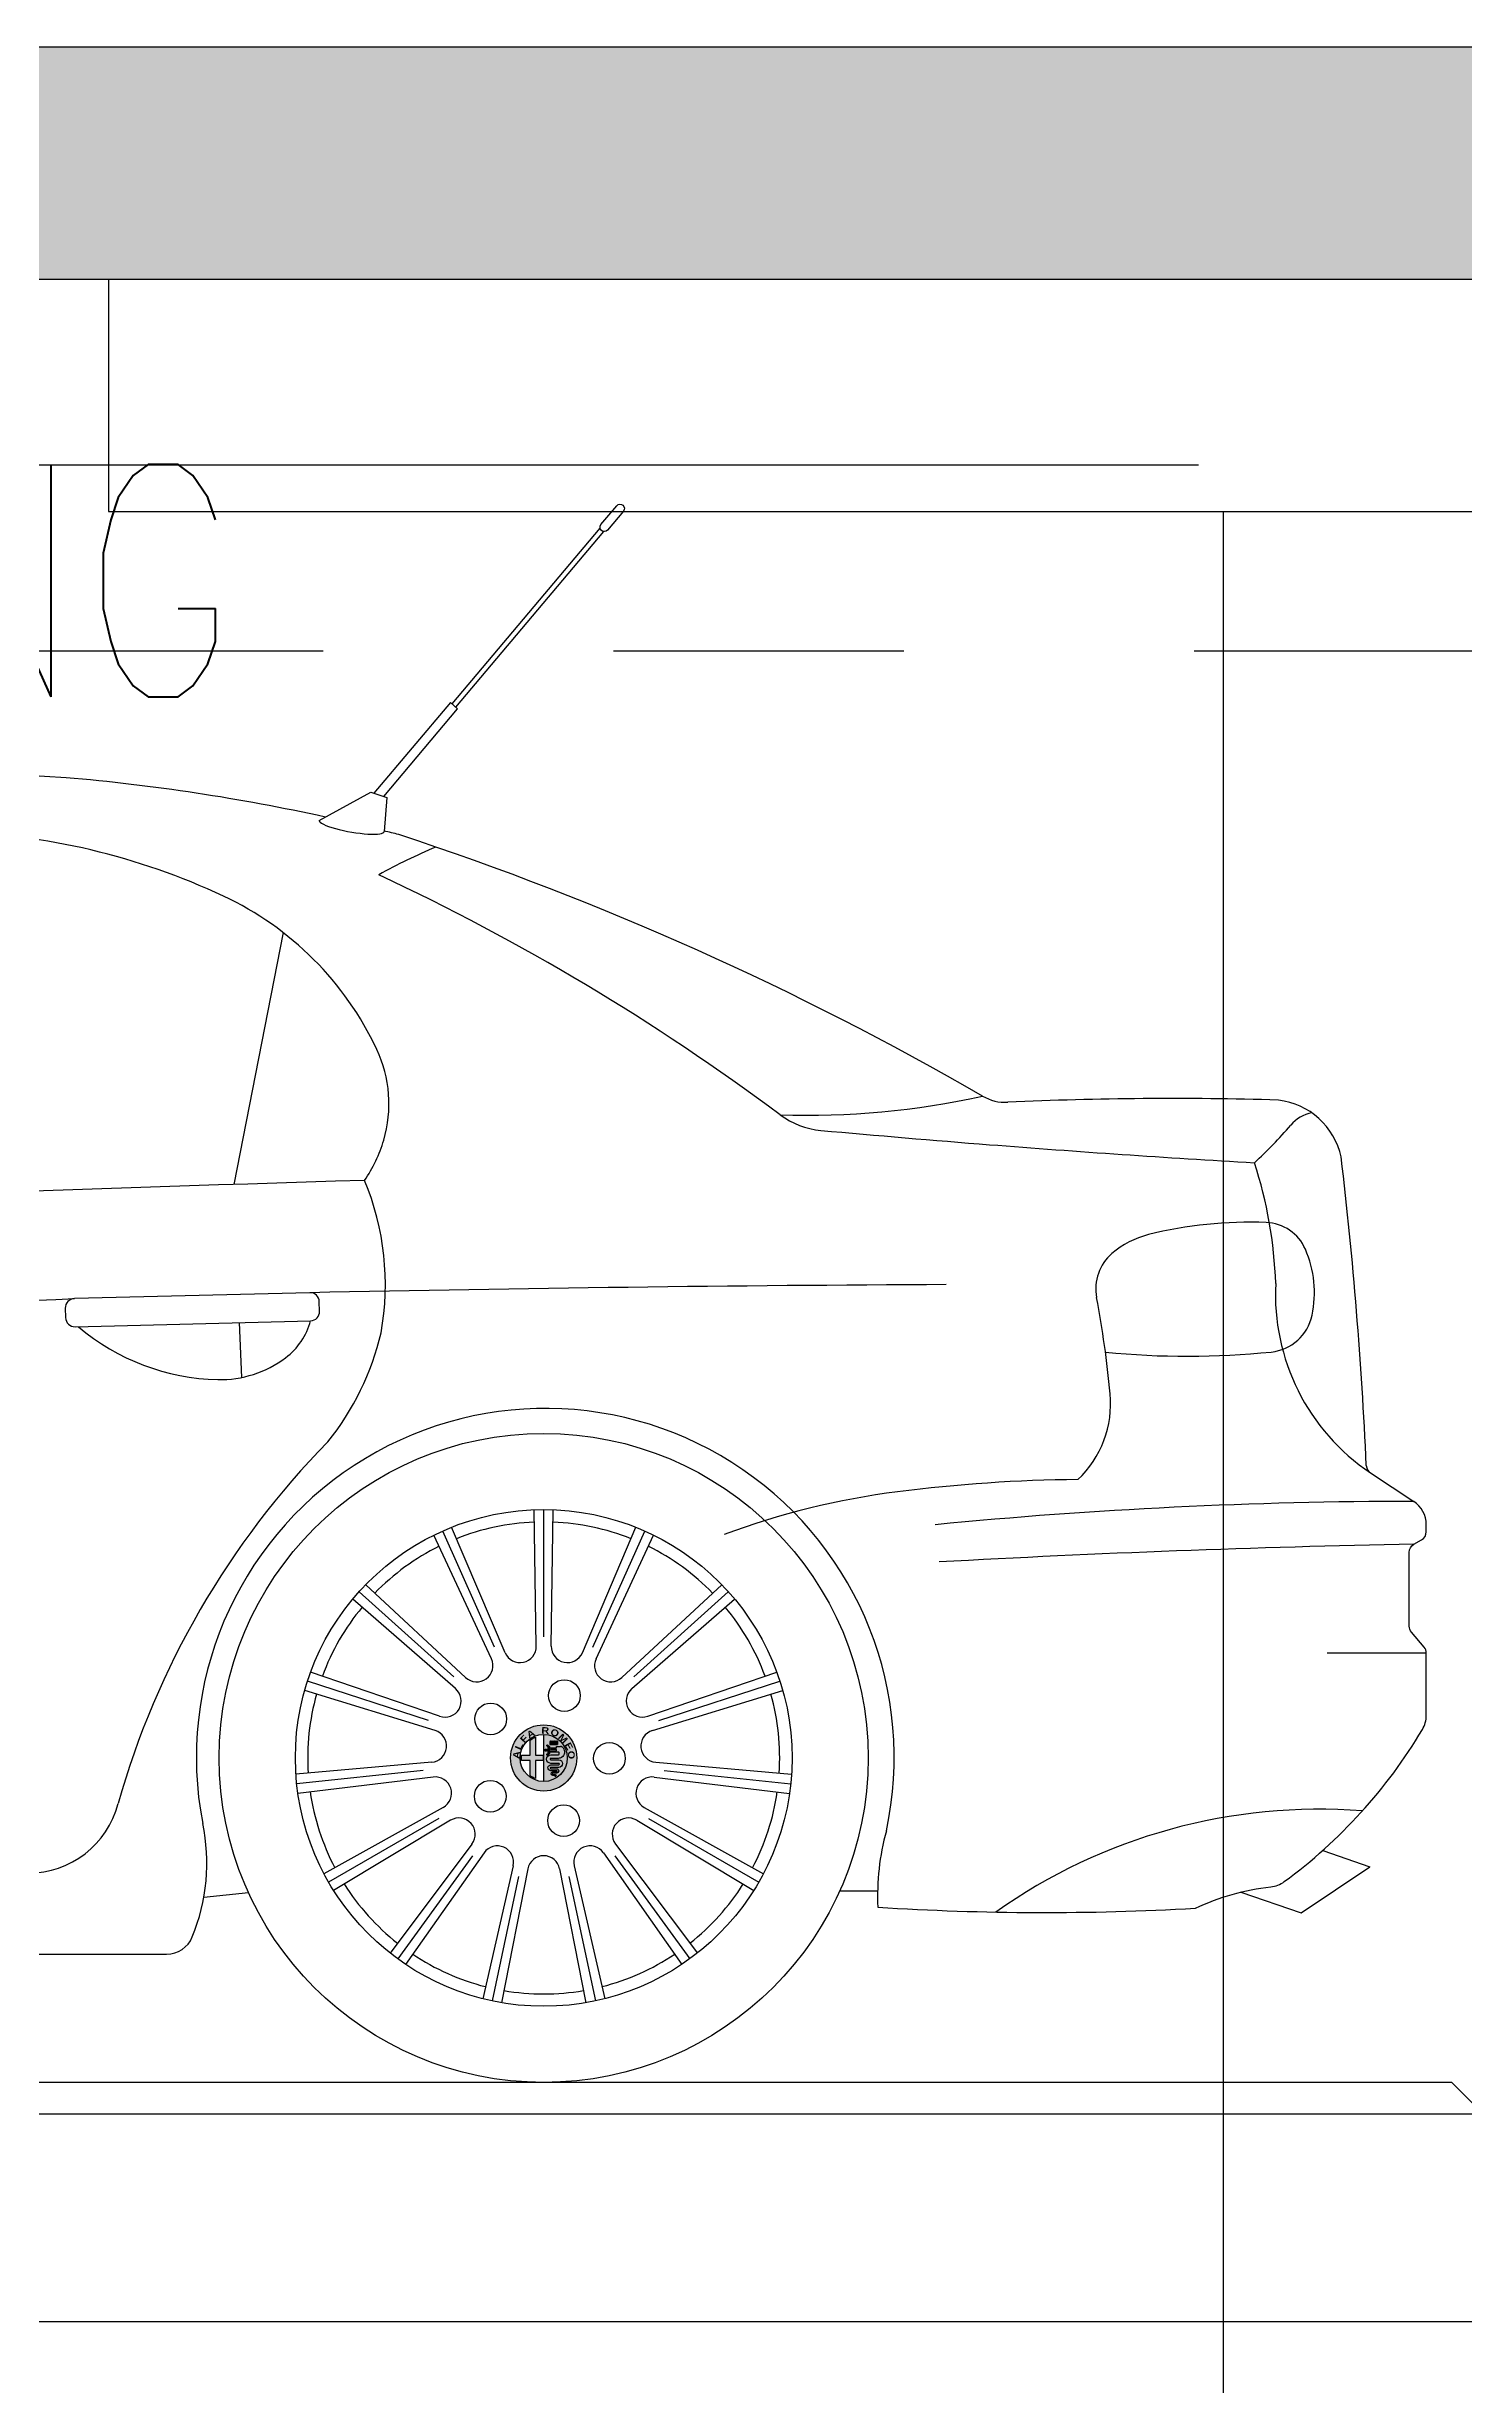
# Model space of a CAD drawing. Extents: x -3644356 to -3532817, y -18707075 to -18638610.
# Drawn here: x -3616494 to -3614968, y -18664766 to -18662249 of the extents above; entities that cross this region are included whole.
import ezdxf

# ---------------------------------------------------------------- set-up
doc = ezdxf.new("R2010")
doc.units = 0
doc.header["$LTSCALE"] = 0.5
doc.linetypes.add('CENTER2', pattern=[1.125, 0.75, -0.125, 0.125, -0.125])
for name, color, linetype in [('A-BEAM AND SLAB', 7, 'Continuous'), ('A-BEAM HATCH', 252, 'Continuous'), ('A-ELE 02', 4, 'Continuous'), ('A-RAMP', 8, 'Continuous'), ('A-TXTROOM', 3, 'Continuous'), ('AUTO', 8, 'Continuous'), ('MULTIPARKING', 30, 'Continuous'), ('S-GRID', 252, 'CENTER2')]:
    doc.layers.add(name, color=color, linetype=linetype)
doc.styles.add('ALFA', font='')
doc.styles.add('ROMANS', font='romans.shx', dxfattribs={"width": 0.75})
doc.styles.get('ALFA').set_extended_font_data('Arial Black')

# ---------------------------------------------------------------- blocks, each defined once
blk = doc.blocks.new('A$C2ED963C2')
at = {"layer": 'MULTIPARKING'}
for p, q in [((10309.70029037632, 9703.041541174054), (-1747.017217539251, 9703.041541174054)), ((11321.13131105714, 8691.610520482063), (10309.70029037632, 9703.041541174054)), ((10447.62270228378, 9565.119129255414), (-1747.017217539251, 9565.119129255414)), ((-482.7284416854382, 8668.623451843858), (11321.13131105714, 8668.623451843858))]:
    blk.add_line(p, q, dxfattribs=at)
blk = doc.blocks.new('ESCUT ALFA ROMEO')
at = {"layer": 'AUTO'}
h = blk.add_hatch(color=159, dxfattribs=at)
edge = h.paths.add_edge_path()
edge.add_arc((0, 0), 0.0514745894123594, 0, 360)
edge = h.paths.add_edge_path(flags=16)
edge.add_arc((0, 0), 0.03670150082150528, 0, 360)
h = blk.add_hatch(color=132, dxfattribs=at)
edge = h.paths.add_edge_path(flags=16)
edge.add_arc((0.01230439842967712, 0.009193710016546675), 0.001770013524640172, 104.53757903309469, 186.9248497442118, ccw=False)
edge.add_line((0.01186009859674186, 0.0109070533959823), (0.01997032492229778, 0.0109070533959823))
edge.add_line((0.01997032492226936, 0.0109070533959823), (0.01997032492226936, 0.0130352930644051))
edge.add_line((0.01997032492226936, 0.0130352930644051), (0.0121806418020185, 0.01303529306437667))
edge.add_arc((0.01302944475943946, 0.01548751419161931), 0.002594967228589838, 172.9861588783234, 250.9074013795411, ccw=False)
edge.add_line((0.01045389649499384, 0.01580438333647294), (0.01993005567541672, 0.01580438333647294))
edge.add_line((0.01993005567544515, 0.01580438333647294), (0.01993005567544515, 0.0178920451281499))
edge.add_line((0.01993005567544515, 0.01789204512812148), (0.02615407047616713, 0.01789204512812148))
edge.add_line((0.02615407047616713, 0.01789204512812148), (0.02615407047616713, 0.0184951163294329))
edge.add_line((0.02615407047616713, 0.01849511632946133), (0.02700323440234342, 0.01849511632946133))
edge.add_arc((0.0189201687979903, 0.007226533034781824), 0.01386783757594993, 19.21211782818608, 54.3477538867117, ccw=False)
edge.add_arc((0.02051612437287531, 0.009151401944080817), 0.01179836509675159, -16.050236475467727, 12.922836984152582, ccw=False)
edge.add_arc((0.02329560228332639, 0.008351761411518055), 0.00890614753299908, 284.9415904994007, 343.9497635248197, ccw=False)
edge.add_arc((0.02171977963283211, 0.01468151316382205), 0.01542857460151544, 272.30301574108125, 284.5350066302792, ccw=False)
edge.add_line((0.0223397674097896, -0.0007345994911247544), (0.0110837075164909, -0.0007345994911247544))
edge.add_arc((0.0110837075164909, -0.001883373171438052), 0.001148773680313298, 90, 270)
edge.add_line((0.0110837075164909, -0.003032146851751349), (0.02340287552789277, -0.003032146851751349))
edge.add_arc((0.02340287552789277, -0.00883758168677673), 0.005805434835049538, -89.99999999973357, 90, ccw=False)
edge.add_line((0.02340287552789277, -0.01464301652185895), (0.01123350911490206, -0.0146430165219158))
edge.add_arc((0.01123350911495891, -0.01570853559323382), 0.001065519071318022, 90, 270)
edge.add_line((0.01123350911495891, -0.01677405466455184), (0.02008146804388389, -0.01677405466455184))
edge.add_arc((0.02008146804382704, -0.02021477875706523), 0.003440724092507707, -90.00000000044957, 90, ccw=False)
edge.add_line((0.02008146804382704, -0.02365550284957862), (0.01422309800486232, -0.0236555028495502))
edge.add_arc((0.0142230980048339, -0.02472102192089665), 0.001065519071345022, 89.9999999985481, 270.0000000043557)
edge.add_line((0.01422309800489074, -0.02578654099227151), (0.01785798579089715, -0.02578654099224309))
edge.add_arc((0.01767788947691429, -0.02734370937562858), 0.001567548422441957, -2.5647183338683135, 83.40269467495608, ccw=False)
edge.add_arc((0.01689943580581144, -0.02704504544777819), 0.002373263685858927, 286.58164218449207, 351.05992747085673, ccw=False)
edge.add_arc((0.01584733916394043, -0.02733904571479684), 0.00262933732832728, 311.1266222568582, 350.6446855018206)
edge.add_arc((0.01785148240310264, -0.02790199258461712), 0.000605582832856617, 12.93248128886384, 82.26855012127636)
edge.add_line((0.01793295153416352, -0.02730191479952282), (0.0142230980048339, -0.02730191479955124))
edge.add_arc((0.01422309800489074, -0.02457760011552068), 0.002724314684034823, 89.99999999943208, 269.99999999943213, ccw=False)
edge.add_line((0.01422309800489074, -0.02185328543151854), (0.02008146804385547, -0.02185328543151854))
edge.add_arc((0.02008146804382704, -0.02089061028885908), 0.000962675142648095, 270, 450.000000001607)
edge.add_line((0.02008146804382704, -0.01992793514619962), (0.01123350911493048, -0.01992793514619962))
edge.add_arc((0.01123350911490206, -0.01533983661062166), 0.004588098535577956, 89.99999999932561, 270.0000000003372, ccw=False)
edge.add_line((0.01123350911495891, -0.0107517380750437), (0.0234028755279212, -0.0107517380750437))
edge.add_arc((0.02340287552789277, -0.009581276219250867), 0.001170461855798521, 270, 450.0000000026434)
edge.add_line((0.02340287552786435, -0.008410814363514874), (0.01118357524899238, -0.008410814363486452))
edge.add_arc((0.01118357524902081, -0.001771434201288002), 0.006639380162164343, 90, 270, ccw=False)
edge.add_line((0.01118357524902081, 0.004867945960882025), (0.02320832659975736, 0.004867945960882025))
edge.add_arc((0.02320832659972893, 0.005817945960899351), 0.0009500000000045361, 270, 360)
edge.add_line((0.02415832659974626, 0.005817945960899351), (0.02415832659974626, 0.008030303873567846))
edge.add_arc((0.02320832659972893, 0.008030303873511002), 0.0009500000000045361, 0, 90)
edge.add_line((0.02320832659972893, 0.00898030387355675), (0.01054729507785623, 0.00898030387355675))
edge.add_line((0.01054729507782781, 0.00898030387355675), (0.01054729689872147, 0.00898030409470607))
edge = h.paths.add_edge_path(flags=16)
edge.add_line((0.005085064934348793, 0.005825781786768403), (0.007097406300346165, 0.007597379710603036))
edge.add_line((0.007097406300374587, 0.007597379710603036), (0.007097406300346165, 0.01079879420817065))
edge.add_arc((0.00804740630033507, 0.01223492942830262), 0.001721912997366558, 213.4845402407849, 236.5154597592151, ccw=False)
edge.add_line((0.006611271080174674, 0.01128492942825687), (0.004687676063099389, 0.01128492942825687))
edge.add_arc((0.003329461333635209, 0.01223492942830262), 0.001657482202447695, 34.970772018330706, 325.0292279816693, ccw=False)
edge.add_line((0.00468767606312781, 0.01318492942831995), (0.006611271080203096, 0.01318492942831995))
edge.add_arc((0.008047406300391913, 0.01223492942824578), 0.00172191299746391, 123.48454024079649, 146.5154597592035, ccw=False)
edge.add_line((0.007097406300374587, 0.01367106464843459), (0.007097406300374587, 0.01687247914597378))
edge.add_line((0.007097406300374587, 0.01687247914597378), (0.005085064934377215, 0.01864407706980842))
edge.add_arc((0.005712808700053529, 0.01935712529024158), 0.0009500000000074845, 48.640390584458885, 228.6403905844589, ccw=False)
edge.add_line((0.006340552465701421, 0.02007017351070317), (0.008997406300323973, 0.01773116840115563))
edge.add_line((0.008997406300323973, 0.01773116840115563), (0.008997406300295552, 0.01367106464843459))
edge.add_arc((0.00804740630033507, 0.01223492942830262), 0.001721912997351661, -56.51545976120951, 56.51545975996447, ccw=False)
edge.add_line((0.00899740630026713, 0.01079879420814223), (0.008997406300323973, 0.006738690455449614))
edge.add_line((0.008997406300323973, 0.006738690455421192), (0.006340552465701421, 0.004399685345845228))
edge.add_arc((0.005712808700053529, 0.005112733566335237), 0.0009500000000277506, 131.3596094155411, 311.35960941446507, ccw=False)
h.paths.add_polyline_path([(0.02169868099912264, 0.02426557023630949), (0.009477769950109405, 0.02426557023642317), (0.009477769950166248, 0.02067512777136926), (0.02169868099917949, 0.02067512777142611)], flags=16)
edge = h.paths.add_edge_path(flags=16)
edge.add_arc((0.01805995184926701, 0.0256508149909962), 0.0009519649967387522, 0, 360)
edge = h.paths.add_edge_path(flags=16)
edge.add_arc((0.02060174671359505, 0.0256508149909962), 0.0009519649967387522, 0, 360)
edge = h.paths.add_edge_path(flags=16)
edge.add_arc((0.01558822547465866, 0.0256508149909962), 0.0009519649967387522, 0, 360)
edge = h.paths.add_edge_path(flags=16)
edge.add_arc((0.01311649910002188, 0.0256508149909962), 0.0009519649967387522, 0, 360)
edge = h.paths.add_edge_path(flags=16)
edge.add_arc((0.01057470423569384, 0.0256508149909962), 0.0009519649967387522, 0, 360)
edge = h.paths.add_edge_path()
edge.add_arc((0, 0), 0.03670150082150528, 270, 450)
edge.add_line((0, 0.03670150082149348), (0, -0.03670150082149348))
h = blk.add_hatch(color=22, dxfattribs=at)
edge = h.paths.add_edge_path()
edge.add_line((-0.03449541897171571, 0.004057787664862644), (-0.02124766543400369, 0.004057787664805801))
edge.add_line((-0.02124766543400369, 0.004057787664805801), (-0.02124766543406054, 0.02747610387905297))
edge.add_arc((-2.136485433013036e-13, -1.026366491796438e-13), 0.03473326317475572, 111.7717908271899, 127.71529574562331, ccw=False)
edge.add_line((-0.01288293746802083, 0.03225568931151201), (-0.01288293746802083, 0.004057787664805801))
edge.add_line((-0.01288293746802083, 0.004057787664805801), (-0.0006024279336998006, 0.004057787664805801))
edge.add_line((-0.0006024279336998006, 0.004057787664805801), (-0.000602427933756644, -0.003950046406316687))
edge.add_line((-0.000602427933756644, -0.003950046406316687), (-0.01288293746802083, -0.003950046406316687))
edge.add_line((-0.01288293746802083, -0.003950046406316687), (-0.01288293746802083, -0.03225568931148359))
edge.add_arc((-7.264674972695673e-14, 1.251256043222071e-13), 0.03473326317480251, 232.284704254261, 248.22820917259048, ccw=False)
edge.add_line((-0.02124766543400369, -0.02747610387902455), (-0.02124766543406054, -0.003950046406316687))
edge.add_line((-0.02124766543406054, -0.003950046406316687), (-0.03450792233900302, -0.003950046406316687))
edge.add_arc((1.350308753700347e-14, 3.723106892228323e-14), 0.0347332631747716, 173.2909772940272, 186.5301005188434, ccw=False)
h = blk.add_hatch(color=22, dxfattribs=at)
edge = h.paths.add_edge_path()
edge.add_line((0.005085064934348793, 0.005825781786768403), (0.007097406300374587, 0.007597379710603036))
edge.add_line((0.007097406300374587, 0.007597379710603036), (0.007097406300317743, 0.01079879420819907))
edge.add_arc((0.008047406300151902, 0.01223492942834292), 0.001721912997286021, 213.4845402458095, 236.51545976423978, ccw=False)
edge.add_line((0.006611271080174674, 0.01128492942825687), (0.00468767606312781, 0.01128492942825687))
edge.add_arc((0.003329461333592343, 0.01223492942828841), 0.001657482202494803, 34.970772018330706, 325.0292279816693, ccw=False)
edge.add_line((0.00468767606312781, 0.01318492942831995), (0.006611271080174674, 0.01318492942831995))
edge.add_arc((0.008047406300319828, 0.01223492942812282), 0.001721912997487363, 123.48454023576019, 146.5154597541905, ccw=False)
edge.add_line((0.007097406300374587, 0.01367106464843459), (0.007097406300374587, 0.01687247914597378))
edge.add_line((0.007097406300374587, 0.01687247914597378), (0.005085064934348793, 0.01864407706980842))
edge.add_arc((0.005712808700025107, 0.01935712529025579), 0.0009500000000150786, 48.640390584976274, 228.6403905849762, ccw=False)
edge.add_line((0.006340552465701421, 0.02007017351070317), (0.008997406300323973, 0.01773116840115563))
edge.add_line((0.008997406300323973, 0.01773116840115563), (0.008997406300323973, 0.01367106464837775))
edge.add_arc((0.008047406300347029, 0.01223492942827879), 0.001721912997327359, -56.51545976172088, 56.51545975945311, ccw=False)
edge.add_line((0.00899740630026713, 0.01079879420814223), (0.008997406300323973, 0.006738690455421192))
edge.add_line((0.008997406300323973, 0.006738690455421192), (0.006340552465701421, 0.004399685345845228))
edge.add_arc((0.005712808700025107, 0.005112733566306815), 0.000950000000025745, 131.3596094144574, 311.3596094144574, ccw=False)
h = blk.add_hatch(color=86, dxfattribs=at)
edge = h.paths.add_edge_path()
edge.add_arc((0.01230439842968869, 0.009193710016519748), 0.001770013524667182, 104.537579032991, 186.924849744108, ccw=False)
edge.add_line((0.01186009859674186, 0.0109070533959823), (0.01997032492226936, 0.0109070533959823))
edge.add_line((0.01997032492226936, 0.0109070533959823), (0.01997032492226936, 0.0130352930644051))
edge.add_line((0.01997032492226936, 0.0130352930644051), (0.0121806418020185, 0.0130352930644051))
edge.add_arc((0.01302944475943179, 0.01548751419164464), 0.002594967228577955, 172.9861588785819, 250.9074013799946, ccw=False)
edge.add_line((0.01045389649499384, 0.01580438333647294), (0.01993005567544515, 0.01580438333647294))
edge.add_line((0.01993005567544515, 0.01580438333647294), (0.01993005567544515, 0.01789204512812148))
edge.add_line((0.01993005567544515, 0.01789204512812148), (0.02615407047616713, 0.01789204512812148))
edge.add_line((0.02615407047616713, 0.01789204512812148), (0.02615407047616713, 0.01849511632946133))
edge.add_line((0.02615407047616713, 0.01849511632946133), (0.027003234402315, 0.01849511632946133))
edge.add_arc((0.01892016879796317, 0.007226533034753759), 0.0138678375759892, 19.212117828192504, 54.347753886704595, ccw=False)
edge.add_arc((0.02051612437288866, 0.009151401944108017), 0.01179836509674132, -16.05023647558039, 12.922836984071125, ccw=False)
edge.add_arc((0.02329560228335209, 0.008351761411541985), 0.008906147532989135, 284.9415904993915, 343.9497635248408, ccw=False)
edge.add_arc((0.02171977963293992, 0.01468151316384438), 0.01542857460150297, 272.3030157407614, 284.5350066299594, ccw=False)
edge.add_line((0.0223397674097896, -0.0007345994911247544), (0.0110837075164909, -0.0007345994911247544))
edge.add_arc((0.0110837075164909, -0.001883373171438052), 0.001148773680313298, 90, 270)
edge.add_line((0.0110837075164909, -0.003032146851751349), (0.02340287552789277, -0.003032146851751349))
edge.add_arc((0.02340287552785227, -0.008837581686805152), 0.005805434835053802, -89.99999999960028, 89.99999999960028, ccw=False)
edge.add_line((0.02340287552789277, -0.01464301652185895), (0.01123350911495891, -0.0146430165219158))
edge.add_arc((0.01123350911495891, -0.01570853559323382), 0.001065519071318022, 90, 270)
edge.add_line((0.01123350911495891, -0.01677405466455184), (0.02008146804382704, -0.01677405466455184))
edge.add_arc((0.02008146804382704, -0.02021477875706523), 0.003440724092513392, -90, 90, ccw=False)
edge.add_line((0.02008146804382704, -0.02365550284957862), (0.01422309800489074, -0.02365550284952178))
edge.add_arc((0.01422309800483674, -0.02472102192089665), 0.001065519071374865, 89.99999999709618, 270.0000000029038)
edge.add_line((0.01422309800489074, -0.02578654099227151), (0.01785798579086872, -0.02578654099221467))
edge.add_arc((0.01767788947684919, -0.02734370937568901), 0.001567548422478716, -2.5647183324248886, 83.40269467533068, ccw=False)
edge.add_arc((0.01689943580584139, -0.02704504544779943), 0.002373263685853513, 286.5816421843057, 351.05992747100777, ccw=False)
edge.add_arc((0.01584733916387129, -0.027339045714839), 0.002629337328356003, 311.126622257983, 350.6446855029432)
edge.add_arc((0.01785148240313848, -0.02790199258455884), 0.0006055828328178635, 12.93248128804889, 82.268550122421)
edge.add_line((0.01793295153416352, -0.02730191479952282), (0.0142230980048339, -0.02730191479957966))
edge.add_arc((0.01422309800486232, -0.0245776001155491), 0.00272431468403056, 89.99999999940229, 269.99999999940223, ccw=False)
edge.add_line((0.01422309800489074, -0.02185328543151854), (0.02008146804382704, -0.02185328543151854))
edge.add_arc((0.02008146804382704, -0.02089061028885908), 0.0009626751426594637, 270, 450)
edge.add_line((0.02008146804382704, -0.01992793514619962), (0.01123350911495891, -0.01992793514619962))
edge.add_arc((0.0112335091149184, -0.01533983661062166), 0.004588098535577956, 89.99999999949421, 270.0000000005058, ccw=False)
edge.add_line((0.01123350911495891, -0.0107517380750437), (0.02340287552789277, -0.0107517380750437))
edge.add_arc((0.02340287552791906, -0.009581276219279289), 0.001170461855764415, 269.9999999987132, 450.0000000026781)
edge.add_line((0.02340287552786435, -0.008410814363514874), (0.01118357524902081, -0.00841081436345803))
edge.add_arc((0.01118357524902081, -0.001771434201288002), 0.006639380162170028, 90, 270, ccw=False)
edge.add_line((0.01118357524902081, 0.004867945960882025), (0.02320832659972893, 0.004867945960882025))
edge.add_arc((0.02320832659972893, 0.005817945960899351), 0.0009500000000173259, 270, 360)
edge.add_line((0.02415832659974626, 0.005817945960899351), (0.02415832659974626, 0.008030303873511002))
edge.add_arc((0.02320832659971472, 0.008030303873525213), 0.0009500000000315367, 359.9999999991429, 449.9999999991429)
edge.add_line((0.02320832659972893, 0.00898030387355675), (0.01054729507782781, 0.00898030387355675))
edge.add_line((0.01054729507782781, 0.00898030387355675), (0.01054729689874989, 0.008980304094677649))
h = blk.add_hatch(color=41, dxfattribs=at)
h.paths.add_polyline_path([(0.02169868099923633, 0.02067512777136926), (0.02169868099923633, 0.02130478447810447), (0.009477769950166248, 0.02130478447810447), (0.009477769950052561, 0.02067512777131242)])
h.paths.add_polyline_path([(0.02169868099917949, 0.02281735981102884), (0.02169868099923633, 0.02426557023642317), (0.009477769950052561, 0.02426557023642317), (0.009477769950109405, 0.02281735981114252)])
h.paths.add_polyline_path([(0.01152666923243828, 0.0256508149909962, 1), (0.009622739238949407, 0.0256508149909962, 1)])
h.paths.add_polyline_path([(0.01406846409676632, 0.0256508149909962, 1), (0.01216453410330587, 0.0256508149909962, 1)])
h.paths.add_polyline_path([(0.01654019047140309, 0.0256508149909962, 1), (0.01463626047791422, 0.0256508149909962, 1)])
h.paths.add_polyline_path([(0.01901191684601145, 0.0256508149909962, 1), (0.01710798685252257, 0.0256508149909962, 1)])
h.paths.add_polyline_path([(0.02155371171033948, 0.0256508149909962, 1), (0.01964978171687903, 0.0256508149909962, 1)])
blk.add_hatch(color=22, dxfattribs=at).paths.add_polyline_path([(0.00947776995002414, 0.02281735981114252), (0.009477769950052561, 0.02130478447810447), (0.02169868099912264, 0.02130478447804762), (0.02169868099912264, 0.02281735981108568)])
for p, q in [((0, -0.03670150082149348), (0, 0.03670150082149348)), ((0.009477769950166248, 0.02426557023642317), (0.02169868099917949, 0.02426557023636633)), ((0.009477769950052561, 0.02426557023642317), (0.009477769950109405, 0.02067512777131242)), ((0.009477769950166248, 0.02281735981114252), (0.02169868099917949, 0.02281735981108568)), ((0.009477769950109405, 0.02130478447810447), (0.02169868099917949, 0.02130478447804762)), ((0.009477769950109405, 0.02067512777136926), (0.02169868099917949, 0.02067512777136926)), ((0.02169868099917949, 0.02426557023642317), (0.02169868099917949, 0.02067512777136926))]:
    blk.add_line(p, q, dxfattribs=at)
for points in [[(-0.03449541897171571, 0.004057787664862644), (-0.02124766543400369, 0.004057787664805801), (-0.02124766543406054, 0.02747610387905297, -0.06967910455580698), (-0.01288293746802083, 0.03225568931151201), (-0.01288293746802083, 0.004057787664805801), (-0.0006024279336998006, 0.004057787664805801), (-0.000602427933756644, -0.003950046406316687), (-0.01288293746802083, -0.003950046406316687), (-0.01288293746802083, -0.03225568931148359, -0.06967910455535174), (-0.02124766543400369, -0.02747610387902455), (-0.02124766543406054, -0.003950046406316687), (-0.03450792233900302, -0.003950046406316687, -0.05783091371047763)], [(0.005085064934348793, 0.005825781786768403), (0.007097406300374587, 0.007597379710603036), (0.007097406300317743, 0.01079879420819907, -0.1008309868139738), (0.006611271080174674, 0.01128492942825687), (0.00468767606312781, 0.01128492942825687, -3.174417823084379), (0.00468767606312781, 0.01318492942831995), (0.006611271080174674, 0.01318492942831995, -0.1008309868139738), (0.007097406300374587, 0.01367106464843459), (0.007097406300374587, 0.01687247914597378), (0.005085064934348793, 0.01864407706980842, -0.9999999999999999), (0.006340552465701421, 0.02007017351070317), (0.008997406300323973, 0.01773116840115563), (0.008997406300323973, 0.01367106464837775, -0.5374932572961608), (0.00899740630026713, 0.01079879420814223), (0.008997406300323973, 0.006738690455421192), (0.006340552465701421, 0.004399685345845228, -0.9999999999999999)], [(0.01054729689874989, 0.008980304094677649, -0.3758119011047338), (0.01186009859674186, 0.0109070533959823), (0.01997032492226936, 0.0109070533959823), (0.01997032492226936, 0.0130352930644051), (0.0121806418020185, 0.0130352930644051, -0.3537318821598199), (0.01045389649499384, 0.01580438333647294), (0.01993005567544515, 0.01580438333647294), (0.01993005567544515, 0.01789204512812148), (0.02615407047616713, 0.01789204512812148), (0.02615407047616713, 0.01849511632946133), (0.027003234402315, 0.01849511632946133, -0.1545206204298995), (0.03201566205481754, 0.01178997202237042, -0.1270966791519424), (0.03185458506726491, 0.00588938906275871, -0.2633161622381289), (0.0255919117894905, -0.0002532619197097574, -0.05342286491686486), (0.0223397674097896, -0.0007345994911247544), (0.0110837075164909, -0.0007345994911247544, 0.9999999999999999), (0.0110837075164909, -0.003032146851751349), (0.02340287552789277, -0.003032146851751349, -0.9999999999930237), (0.02340287552789277, -0.01464301652185895), (0.01123350911495891, -0.0146430165219158, 0.9999999999999999), (0.01123350911495891, -0.01677405466455184), (0.02008146804382704, -0.01677405466455184, -0.9999999999999999), (0.02008146804382704, -0.02365550284957862), (0.01422309800489074, -0.02365550284952178, 1.000000000050681), (0.01422309800489074, -0.02578654099227151), (0.01785798579086872, -0.02578654099221467, -0.3937462346346529), (0.01924386770812703, -0.02741385376947392, -0.2890052467170597), (0.01757672088660911, -0.02931961473493061, 0.1741595553718153), (0.0184417043099927, -0.0277664615251183, 0.3121167451970536), (0.01793295153416352, -0.02730191479952282), (0.0142230980048339, -0.02730191479957966, -0.9999999999999999), (0.01422309800489074, -0.02185328543151854), (0.02008146804382704, -0.02185328543151854, 0.9999999999999999), (0.02008146804382704, -0.01992793514619962), (0.01123350911495891, -0.01992793514619962, -1.000000000008828), (0.01123350911495891, -0.0107517380750437), (0.02340287552789277, -0.0107517380750437, 1.000000000034602), (0.02340287552786435, -0.008410814363514874), (0.01118357524902081, -0.00841081436345803, -0.9999999999999999), (0.01118357524902081, 0.004867945960882025), (0.02320832659972893, 0.004867945960882025, 0.414213562373095), (0.02415832659974626, 0.005817945960899351), (0.02415832659974626, 0.008030303873511002, 0.414213562373095), (0.02320832659972893, 0.00898030387355675), (0.01054729507782781, 0.00898030387355675)]]:
    blk.add_lwpolyline(points, format="xyb", close=True, dxfattribs=at)
at = {"layer": 'AUTO', "color": 7}
for radius in [0.0514745894123594, 0.03670150082150528]:
    blk.add_circle((0, 0), radius, dxfattribs=at)
at = {"layer": 'AUTO'}
for centre in [(0.01057470423569384, 0.02565081499096777), (0.01311649910002188, 0.02565081499096777), (0.01558822547465866, 0.02565081499096777), (0.01805995184926701, 0.02565081499096777), (0.02060174671359505, 0.02565081499096777)]:
    blk.add_circle(centre, 0.0009519649967387522, dxfattribs=at)
at = {"layer": 'AUTO', "color": 7, "style": 'ALFA'}
for s, rotation, p in [('F', 46.81738889348867, (-0.03024466458546726, 0.022424165699789)), ('A', 28.62159593021241, (-0.02295348604906167, 0.02997069163319566)), ('R', 358.7992349045449, (-0.003685982427555246, 0.03753931561831791)), ('O', 333.1389461840307, (0.009156655752008191, 0.03732903038525137)), ('M', 314.3341532140023, (0.02152737346543176, 0.03151676420065996)), ('A', 82.39464071953326, (-0.03796406817593834, -0.001897067030711241)), ('L', 66.44724187405258, (-0.03585962215402105, 0.0113881775599225)), ('E', 298.2908887422592, (0.03193079120111975, 0.02055942184512105)), ('O', 269.1630931085684, (0.03794003890303088, 0.01125173112512812))]:
    blk.add_text(s, height=0.01045, rotation=rotation, dxfattribs=at).set_placement(p)
blk = doc.blocks.new('car_side')
at = {"layer": 'AUTO'}
for p, q in [((1242.136750940233, 1346.259507598006), (1401.481537221, 1535.357844802202)), ((1246.252698342316, 1342.791181177134), (1405.597484623082, 1531.889518381329)), ((1099.008449470624, 1220.87495773891), (1154.728195931297, 1251.295750685269)), ((1154.728195931297, 1251.295750685269), (1171.859283231199, 1245.740601002355)), ((1171.859283231199, 1245.740601002355), (1168.937851469032, 1209.125708915293)), ((1060.345760897268, 1100.212288435549), (1007.081836202182, 829.0986339705996)), ((1013.065415909514, 680.5111781060696), (1015.59921448864, 621.3994981215801)), ((2230.628904108889, 518.6860984480008), (2277.146437664051, 488.0404546953505)), ((1332.740821336396, 332.2866426117253), (1330.423307792749, 479.0368542337092)), ((1340.766543400474, 342.2342337537557), (1340.766543400474, 479.2370419962099)), ((1348.792265465017, 332.2866426117253), (1351.109779008664, 479.0368542337092)), ((1287.76764564449, 330.9689702743199), (1232.043583327904, 456.1272634286433)), ((1299.145557408221, 325.145748822717), (1241.574022933375, 460.1513557371218)), ((1382.387529393192, 325.145748822717), (1439.959063868038, 460.1513557371218)), ((1393.765441156924, 330.9689702743199), (1449.489503473509, 456.1272634285269)), ((1284.481833536178, 318.6170383214485), (1222.675991119351, 451.7374098777073)), ((1397.051253265236, 318.6170383214485), (1458.857095682062, 451.7374098777073)), ((1245.954983402044, 286.5005347180413), (1135.347603754606, 382.9733446059981)), ((1243.932738789823, 299.1210462334566), (1142.119810768403, 390.7938183855731)), ((1256.69549594447, 298.4290823633783), (1149.189554782584, 398.3463886473328)), ((1424.837590856943, 298.4290823634947), (1532.343532018829, 398.3463886473328)), ((1435.57810339937, 286.5005347181577), (1546.185483046807, 382.9733446059981)), ((1437.600348011125, 299.1210462334566), (1539.413276032545, 390.7938183856895)), ((1228.782082347199, 256.7561975781573), (1089.930488386191, 304.3085932548856)), ((1452.751004454214, 256.7561975782737), (1591.602598415222, 304.3085932548856)), ((2290.642158241943, 324.7917547561228), (2183.900746474974, 324.7917547561228)), ((1223.821913327556, 241.4903670441126), (1083.538017226849, 284.6345900059678)), ((1216.841276460327, 252.19725702703), (1086.543862930499, 294.5334530512337)), ((1457.711173473857, 241.4903670439962), (1597.995069574565, 284.6345900059678)), ((1464.691810341086, 252.19725702703), (1594.989223870914, 294.5334530511172)), ((1220.23179941345, 207.3327148325043), (1074.043254675809, 194.297958689509)), ((1461.301287387963, 207.3327148325043), (1607.489832125604, 194.297958689509)), ((1211.177618610207, 198.3111520982347), (1074.925326086115, 183.9904590892838)), ((1221.909632201307, 191.369202194619), (1076.2055797223, 173.7248101275181)), ((1459.623454600107, 191.369202194619), (1605.327507078648, 173.7248101275181)), ((1470.355468191206, 198.3111520982347), (1606.607760715298, 183.9904590892838)), ((1232.52306873817, 158.70440329134), (1104.274900691118, 87.3363230827963)), ((1449.010018062778, 158.70440329134), (1577.258186110295, 87.3363230827963)), ((1227.921063134912, 146.7801285290625), (1109.273150807247, 78.27872440777719)), ((1240.548790802248, 144.803444908699), (1114.618136298843, 69.4213134952588)), ((1440.9842959987, 144.8034449088154), (1566.914950502105, 69.4213134952588)), ((1453.612023666501, 146.7801285290625), (1572.259935994167, 78.27872440777719)), ((1263.530618193559, 119.2795397944283), (1175.398100189865, 1.918324947124347)), ((1264.176516366657, 106.5143684392096), (1183.64828615915, -4.323231706162915)), ((1276.516509277746, 109.8447376579279), (1192.133806956932, -10.24087775545195)), ((1405.016577523667, 109.8447376579279), (1489.399279844016, -10.24087775545195)), ((1417.356570434757, 106.5143684392096), (1497.884800642263, -4.323231706162915)), ((1418.002468607854, 119.2795397945447), (1506.134986611549, 1.918324947124347)), ((2179.202185401227, 112.337022399297), (2230.032924509142, 94.7690142019419)), ((1307.89296078356, 95.87504140427336), (1275.115005845204, -47.18648784165271)), ((1313.675081070978, 84.47618755116127), (1285.19059556257, -49.53278062504251)), ((1323.593642346095, 92.53775851544924), (1295.349428032525, -51.48744704911951)), ((1357.939444455318, 92.53775851544924), (1386.183658768889, -51.48744704923593)), ((1367.858005730435, 84.47618755116127), (1396.342491238844, -49.53278062504251)), ((1373.640126017854, 95.87504140427336), (1406.418080956209, -47.18648784165271)), ((2156.117528710514, 45.11591436853632), (2230.032924509142, 94.7690142019419)), ((974.9885025955737, 61.96412155893631), (1022.914863515645, 67.23508630692959)), ((1659.314262202941, 68.77391767280642), (1700.12073931098, 68.77391767280642)), ((2091.198720607441, 67.5530099713942), (2156.117528710514, 45.11591436853632)), ((-934.8014024249278, -0.7099551038118079), (934.8014024249278, 0.7099551036953926))]:
    blk.add_line(p, q, dxfattribs=at)
for points in [[(1402.422049757093, 1539.268895629561), (1419.642696307041, 1559.705056135426, -0.999999999991085), (1426.513102391735, 1553.915669484064), (1409.292455841321, 1533.479508978198, -0.9999999999999999)], [(1099.272609379608, 702.8859941851115, 0.414213562371291), (1089.023808685131, 712.6308433029335), (835.5981086217798, 706.2431010816945, 0.4142135623734487), (825.8532595038414, 695.9943003874505), (826.1101614013314, 685.8020382419927, 0.4142135623720056), (836.3589620958082, 676.0571891242871), (1089.78466215916, 682.4449313455261, 0.4142135623742709), (1099.529511277098, 692.6937320398865)]]:
    blk.add_lwpolyline(points, format="xyb", close=True, dxfattribs=at)
blk.add_lwpolyline([(1248.118440220598, 1341.219003201695), (1240.271009061486, 1347.831685573328), (1158.023902526591, 1250.227041902952), (1168.563576635905, 1246.809309784556)], close=True, dxfattribs=at)
blk.add_lwpolyline([(1700.346227345057, 51.26662852952722, 0.02980894713909841), (2042.12862552423, 50.10771255986765, -0.08473530638755969), (2123.286224279087, 73.14417343772948, 0.1322132620594187), (2137.821716969833, 78.78879269398749, 0.1004058223513054), (2286.416443233844, 242.3974638599902, 0.1351143290076367), (2290.642158241943, 257.7495397310704), (2290.642158241943, 324.7917547561228, 0.177051468693214), (2288.284508706536, 331.2411329722963), (2274.645268728025, 347.4032882207539, -0.1770514686927405), (2272.287619192619, 353.8526664370438), (2272.287619192619, 433.2005735128187, -0.2691631618950938), (2277.326894531958, 441.8833847418427), (2285.602882902604, 446.611680511618, 0.269163161895875), (2290.642158241943, 455.2944917407585), (2290.642158241943, 462.9883338120999, 0.2522182327290218), (2277.146437664051, 488.0404546953505)], format="xyb", dxfattribs=at)
for centre, radius in [((1340.766543400474, 211.9314969372936), 349.237371504131), ((1340.766543400474, 211.9314969372936), 267.3055450589964), ((1363.098617143929, 279.0785830760142), 17.05861413168464), ((1283.806859884411, 253.9201519328635), 17.05861413168464), ((1340.766543400474, 211.9314969372936), 35.60617185755505), ((1411.528207529336, 211.4420234207064), 17.05861413168464), ((1283.23144925572, 170.7348267277703), 17.05861413168464), ((1362.167583189439, 144.4818995287642), 17.05861413168464)]:
    blk.add_circle(centre, radius, dxfattribs=at)
for centre, radius, start, end in [((416.0826944038272, -4911.769912127638), 6192.30338942323, 86.19847940379083, 93.02337436913682), ((642.2486038580537, -888.8369137404952), 2163.616651491563, 77.63012365141148, 85.11125087739093), ((685.3778180116788, 477.0832117223181), 731.6402774701075, 64.86855904441934, 88.57281435198551), ((642.2486038580537, -888.8369137404952), 2163.616651491563, 75.48068309120687, 75.90971272831887), ((1459.215928211808, 630.7132869365159), 608.531279101926, 112.6653218566103, 119.0989686637269), ((147.9852949674241, -1950.921322709881), 3322.480171161056, 59.92496890886224, 71.8187099727573), ((108.4319796059281, -1091.511690914165), 2488.569061658508, 53.31206453708746, 64.92049880595141), ((850.2473424002528, 828.5397719834), 343.4345667668526, 25.14159936078834, 64.86855904441934), ((1036.158943339717, 915.7917847527424), 138.0665140027121, 343.6573714613166, 25.14159936078834), ((1623.635507668834, 1782.699886806076), 879.0830189894177, 268.1491636089368, 282.4391271176889), ((1838.048645509873, 967.5214771456085), 50, 239.9249689088622, 272.636284616505), ((2016.468557177112, -2907.436761832214), 3829.063678093084, 88.27879175085927, 92.63628461650498), ((2122.525947803631, 842.0419190282701), 78.37046624180944, 12.29485436232743, 83.44005002061066), ((2174.315827183891, 868.4678338484373), 38.38252415581025, 100.2577611161386, 140.466014493179), ((1646.855647271965, 973.3492531846277), 86.38687965385779, 233.3120645370875, 264.8322768060326), ((3055.465291391127, 16548.56801916729), 15725.17266173172, 264.8322768060326, 265.4962543345175), ((1789.283246814273, 1196.778052808484), 467.6244934243673, 312.5978039913721, 319.4709008744671), ((1023.61710016476, 919.4694077083841), 151.1364314019659, 325.3332359114638, 343.6573714613166), ((2872.992599119432, 14231.96886020666), 13401.39815745601, 265.4962543345175, 266.7181561050168), ((-2388.957943594083, 318.0206915256567), 4619.808773566307, 2.587539467765458, 6.721393350061022), ((3092.029794811271, -63593.95152832998), 64456.77931920277, 91.72838322522801, 93.5160740633201), ((878.9233724121004, 721.3987782029435), 291.4241252291829, 349.764900031277, 22.62362303798043), ((1651.89141403744, 705.9158685692819), 476.9996360636214, 2.014841991668084, 17.90303333648732), ((2101.509280163329, 329.3562944850419), 459.1746380863418, 87.90378347964247, 103.8501932881589), ((2116.552119480446, 740.3379885815084), 47.91773553378088, 23.44524832134233, 87.90378347964247), ((2015.792416557204, 680.7302139031235), 97.50172992659378, 104.3724316854091, 130.5537634510168), ((2052.328207942657, 712.4855821112869), 117.9210737355354, 348.1648897889989, 23.44524832134233), ((1984.908630612306, 716.8218488306738), 50, 130.5537634510168, 190.7789367454984), ((-393.574013044592, 33640.1407019539), 32956.82744575726, 271.0227149732356, 272.1374239585556), ((1943.755155907013, -39757.11299776426), 40478.76890713842, 90.24029422993955, 91.20992164979262), ((851.4010789003223, 501.0255560252117), 1103.866287650907, 5.346950964929137, 10.77893674549842), ((2359.779016608372, 710.7982922951924), 231.4883292597763, 177.0562735854391, 236.0884799883309), ((1019.121368376072, 701.0892581294756), 73.09180834768723, 306.9141565570235, 345.2218420923466), ((2118.805408163927, 698.5552516001044), 50, 275.7896094989855, 348.1648897889989), ((995.0425987294875, 858.1026630294509), 239.032666001847, 229.5960669865265, 268.7805540458747), ((876.8502750745974, 737.7692515382078), 296.7908205498697, 321.2471471211178, 346.7245399610455), ((992.455927324947, 736.5860214963323), 117.488496917385, 268.7805540458747, 306.9141565570235), ((2033.948998310603, 1535.460592904594), 891.1962675839185, 264.2943161920815, 275.7896094989855), ((1342.479438763112, 212.5887494191993), 375.5417391550857, 347.8135567957793, 190.9092516306698), ((1838.369564947207, 593.399646720849), 112.5844079204005, 313.3280875135531, 5.346950964929137), ((1756.77382858377, -83.71998495957814), 908.096947786274, 135.5693287222636, 164.2494617237361), ((1928.551901364699, -1116.696446289774), 1628.249426365021, 90.45498342589254, 97.30070161390287), ((2236.130330583081, 527.0368054091232), 10, 182.5875394677655, 236.6232002802998), ((1829.05223670695, -340.0555127146654), 845.2607144594658, 97.30070161390287, 110.3642005816826), ((2280.074442118406, -4873.789793593925), 5361.831047755992, 90.03128824437002, 95.54362085601797), ((1340.766543400474, 211.9314969372936), 254.0055156846108, 92.28633534269244, 111.7136646442891), ((1340.766543400474, 211.9314969372936), 254.0055156846108, 68.28633535571092, 87.71366465730755), ((1340.766543400474, 211.9314969372936), 254.0055156846108, 116.2863353610648, 135.713664644554), ((1340.766543400474, 211.9314969372936), 254.0055156846108, 44.286335355446, 63.71366463893519), ((2541.148074938916, -13493.1189141816), 13937.49944165864, 91.08460941039918, 93.18729975791871), ((1340.766543400474, 211.9314969372936), 254.0055156846108, 140.2863353518188, 159.7136646479785), ((1340.766543400474, 211.9314969372936), 254.0055156846108, 20.28633535202151, 39.71366464818125), ((1315.243003131356, 332.0103129885392), 17.5, 203.0952469056133, 0.904753091485812), ((1366.290083670057, 332.0103129885392), 17.5, 179.0952469085142, 336.9047530943866), ((1268.609174579382, 311.2475948114879), 17.5, 227.0952468991505, 24.90475309491526), ((1412.923912221566, 311.2475948114879), 17.5, 155.0952469050847, 312.9047531008495), ((1340.766543400474, 211.9314969372936), 254.0055156846108, 164.2863353476313, 183.7136646461514), ((1234.452010625973, 273.3122210535221), 17.5, 251.0952468986642, 48.90475310397944), ((1447.08107617544, 273.3122210535221), 17.5, 131.0952468960205, 288.9047531013358), ((1340.766543400474, 211.9314969372936), 254.0055156846108, 356.2863353538486, 15.71366465236873), ((1218.677595226094, 224.7635624695104), 17.5, 275.0952468942953, 72.90475310460918), ((1462.855491574854, 224.7635624693939), 17.5, 107.0952468953908, 264.9047531057047), ((1224.013468109071, 173.9961231793277), 17.5, 299.095246916592, 96.90475309808176), ((1457.519618691877, 173.9961231793277), 17.5, 83.09524690191827, 240.904753083408), ((785.9887101678178, 187.9361574266804), 100, 270, 345.431524929294), ((1340.766543400474, 211.9314969372936), 254.0055156846108, 188.2863353528392, 207.7136646467563), ((1340.766543400474, 211.9314969372936), 254.0055156846108, 332.2863353532437, 351.7136646471607), ((2174.799057151657, -443.9055199477589), 600.5818577058689, 85.5051220348593, 125.3292731683996), ((770.6686840141192, 98.5034583688248), 207.5613437030727, 337.554570248162, 11.95995327706406), ((1249.537008378655, 129.7880546438973), 17.5, 323.0952468988182, 120.9047530919679), ((1431.996078422759, 129.7880546438973), 17.5, 59.09524690803205, 216.9047531011818), ((1962.295887082815, 63.39554918720387), 262.2303089971882, 164.5361008819002, 182.6510436147073), ((1290.834964047652, 99.78333353088237), 17.5, 347.0952469041343, 144.9047530908032), ((1340.766543400474, 89.1700487047201), 17.5, 11.09524690916552, 168.9047530908345), ((1390.698122753762, 99.78333353076596), 17.5, 35.09524690919679, 192.9047530958658), ((1340.766543400474, 211.9314969372936), 254.0055156846108, 212.2863353549649, 231.7136646538122), ((1340.766543400474, 211.9314969372936), 254.0055156846108, 308.2863353461877, 327.7136646450351), ((934.7786182835698, 30.70994645170867), 30, 270.0435144990535, 337.554570248162), ((1340.766543400474, 211.9314969372936), 254.0055156846108, 236.2863353499846, 255.7136646403285), ((1340.766543400474, 211.9314969372936), 254.0055156846108, 284.2863353596715, 303.7136646500155), ((1340.766543400474, 211.9314969372936), 254.0055156846108, 260.2863353550021, 279.7136646449978)]:
    blk.add_arc(centre, radius, start, end, dxfattribs=at)
blk.add_ellipse((1133.973339851014, 1214.99172566121), major_axis=(34.94704304533104, -6.111112656829461), ratio=0.1835239710603015, start_param=3.176548420829404, end_param=6.320737300264787, dxfattribs=at)
at = {"layer": 'AUTO', "xscale": 691.7232806330844, "yscale": 691.7232806330844, "zscale": 691.7232806330844}
blk.add_blockref('ESCUT ALFA ROMEO', (1340.766543400474, 211.9314969372936), dxfattribs=at)

msp = doc.modelspace()

# ---------------------------------------------------------------- hatches: boundary and pattern name
at = {"layer": 'A-BEAM HATCH'}
h = msp.add_hatch(color=256, dxfattribs=at)
h.dxf.hatch_style = 1
h.paths.add_polyline_path([(-3591641.837201227, -18662499.24569507), (-3591841.837201227, -18662499.24569507), (-3591841.837201227, -18662699.24569507), (-3591641.837201227, -18662699.24569507)], flags=17)
h.paths.add_polyline_path([(-3591641.837201227, -18662699.24569507), (-3591841.837201227, -18662699.24569507), (-3591841.837201227, -18662899.24569507), (-3591641.837201227, -18662899.24569507)])
h.paths.add_polyline_path([(-3591641.837201227, -18662899.24569507), (-3591841.837201227, -18662899.24569507), (-3591841.837201227, -18662999.24569507), (-3591641.837201227, -18662999.24569507)])
h.paths.add_polyline_path([(-3625127.054031985, -18662899.24569507), (-3625327.054031985, -18662899.24569507), (-3625327.054031985, -18662999.24569507), (-3625127.054031985, -18662999.24569507)])
h.paths.add_polyline_path([(-3625127.054031985, -18662699.24569507), (-3625327.054031985, -18662699.24569507), (-3625327.054031985, -18662899.24569507), (-3625127.054031985, -18662899.24569507)])
h.paths.add_polyline_path([(-3591641.837201227, -18662249.24569507), (-3625327.054031985, -18662249.24569507), (-3625327.054031985, -18662699.24569507), (-3625127.054031985, -18662699.24569507), (-3625127.054031985, -18662499.24569507), (-3591641.837201227, -18662499.24569507)])

# ---------------------------------------------------------------- linework, layer by layer
at = {"layer": 'A-BEAM AND SLAB'}
for p, q in [((-3625327.054031985, -18662249.24569507), (-3591641.837201227, -18662249.24569507)), ((-3625127.054031985, -18662499.24569507), (-3591841.837201227, -18662499.24569507))]:
    msp.add_line(p, q, dxfattribs=at)
at = {"layer": 'A-ELE 02'}
msp.add_line((-3615227.056265137, -18666749.24569507), (-3615227.056265137, -18662749.24569507), dxfattribs=at)
msp.add_lwpolyline([(-3616427.056265138, -18662499.24569507), (-3616427.056265138, -18662749.24569507), (-3613427.056265138, -18662749.24569507), (-3613427.056265138, -18662499.24569507)], dxfattribs=at)
at = {"layer": 'S-GRID', "ltscale": 5000}
for p, q in [((-3634003.932943565, -18662699.24569507), (-3580064.153455351, -18662699.24569507)), ((-3640571.178557102, -18662899.24569507), (-3581156.293454949, -18662899.24569507))]:
    msp.add_line(p, q, dxfattribs=at)

# ---------------------------------------------------------------- block references
at = {"layer": 'A-RAMP', "xscale": 0.2487372905015945, "yscale": 0.2487372905015945, "zscale": 0.2487372905015945}
msp.add_blockref('A$C2ED963C2', (-3617545.49612551, -18666853.66589782), dxfattribs=at)
at = {"layer": 'AUTO'}
msp.add_blockref('car_side', (-3617299.433067995, -18664302.85176068), dxfattribs=at)

# ---------------------------------------------------------------- texts
at = {"layer": 'A-TXTROOM', "insert": (-3618250.805183453, -18662698.75018844), "char_height": 250.2824545145634, "width": 4160.858019284343, "attachment_point": 1, "style": 'ROMANS'}
msp.add_mtext('STACK PARKING', dxfattribs=at)

doc.saveas('drawing.dxf')
